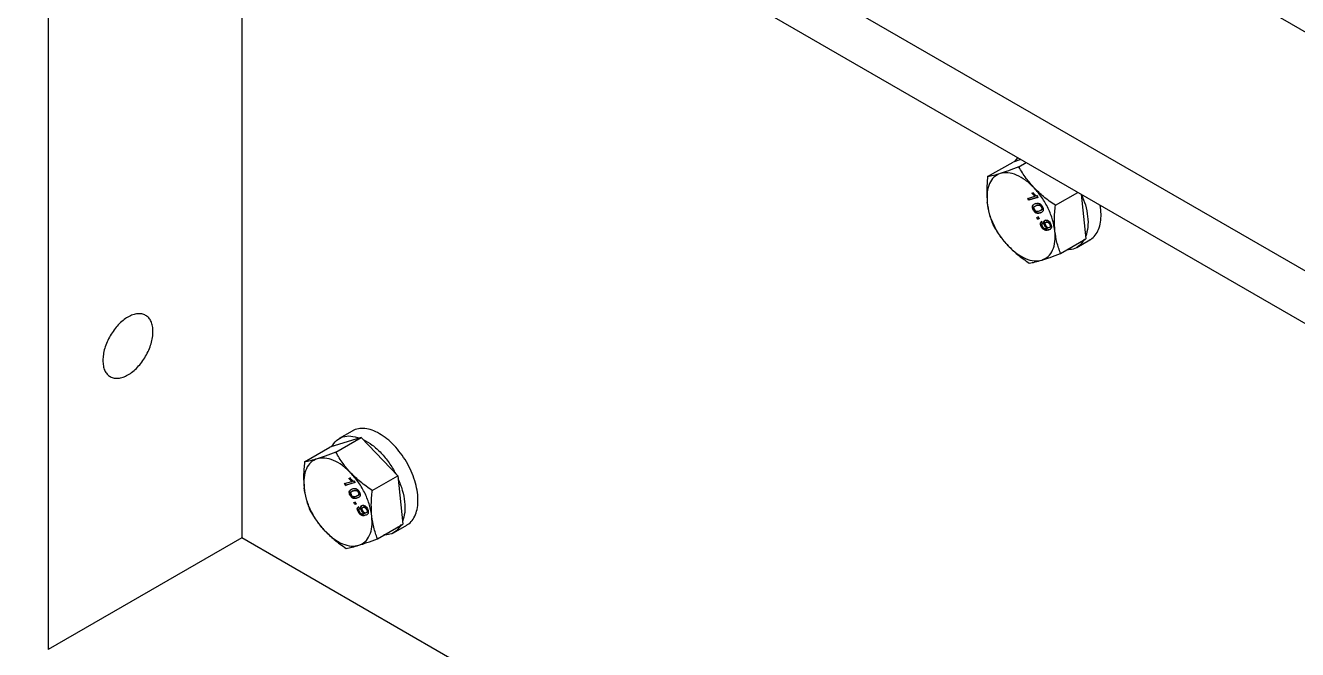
# Model space of a CAD drawing. Header units: millimetres. Extents: x 861 to 27901, y 673 to 17923.
# Drawn here: x 22755.6 to 23068.8, y 8095.4 to 8249.1 of the extents above; entities that cross this region are included whole.
import ezdxf

# ---------------------------------------------------------------- set-up
doc = ezdxf.new("R2010")
doc.units = ezdxf.units.MM
doc.header["$LTSCALE"] = 33.3

msp = doc.modelspace()

# ---------------------------------------------------------------- linework, layer by layer
at = {"color": 7, "linetype": 'Continuous', "lineweight": 25}
for p, q in [((22801.04, 8403.22), (23199.09, 8173.43)), ((23170.5, 8131.03), (22750.02, 8373.77)), ((23148.07, 8131.03), (22761.23, 8354.34)), ((22761.23, 8354.34), (22761.23, 8095.38)), ((22808.89, 8326.83), (22808.89, 8122.89)), ((23000.73, 8216.09), (22998.8, 8215.48)), ((22999.2, 8215.61), (22999.93, 8216.54)), ((22992.54, 8211.87), (22998.8, 8215.48)), ((23000.24, 8214.27), (23002.06, 8215.32)), ((23002.41, 8206.53), (23004.19, 8207.08)), ((23002.41, 8206.53), (23002.55, 8206.61)), ((23002.64, 8206.06), (23002.41, 8206.53)), ((23002.78, 8206.14), (23002.55, 8206.61)), ((23004.92, 8206.77), (23002.64, 8206.06)), ((23004.88, 8206.8), (23002.78, 8206.14)), ((23003.45, 8207.82), (23003.72, 8207.9)), ((23003.45, 8207.82), (23003.59, 8207.9)), ((23004.19, 8207.08), (23003.45, 8207.82)), ((23004.33, 8207.16), (23003.59, 8207.9)), ((23003.72, 8207.9), (23003.86, 8207.98)), ((23004.19, 8207.08), (23004.33, 8207.16)), ((23004.91, 8207.15), (23004.77, 8207.07)), ((23004.77, 8207.07), (23004.92, 8206.77)), ((23004.92, 8206.77), (23005.06, 8206.85)), ((23009.21, 8204.81), (23014.74, 8208)), ((23015.57, 8207.52), (23016.75, 8196.57)), ((23002.64, 8206.06), (23002.78, 8206.14)), ((23003.56, 8204.6), (23003.7, 8204.68)), ((23003.87, 8203.79), (23003.73, 8203.71)), ((23004.14, 8203.87), (23004, 8203.79)), ((23004.35, 8204.72), (23004.21, 8204.64)), ((23004.33, 8205.24), (23004.47, 8205.32)), ((23004.37, 8204.69), (23004.69, 8204.85)), ((23004.69, 8204.85), (23004.55, 8204.77)), ((23005.39, 8204.79), (23005.53, 8204.87)), ((23005.57, 8203.51), (23005.71, 8203.59)), ((23005.92, 8204.44), (23005.78, 8204.36)), ((23006.05, 8204.43), (23006.19, 8204.51)), ((23004.66, 8201.85), (23004.96, 8201.94)), ((23004.66, 8201.85), (23004.8, 8201.93)), ((23004.89, 8201.38), (23004.66, 8201.85)), ((23005.18, 8201.47), (23004.89, 8201.38)), ((23004.89, 8201.38), (23005.03, 8201.46)), ((23004.96, 8201.94), (23005.1, 8202.02)), ((23004.96, 8201.94), (23005.18, 8201.47)), ((23005.17, 8201.51), (23005.03, 8201.46)), ((23005.32, 8201.55), (23005.18, 8201.47)), ((23005.81, 8200.81), (23005.95, 8200.89)), ((23005.81, 8200.81), (23006.06, 8200.35)), ((23006.06, 8200.35), (23006.2, 8200.43)), ((23006.75, 8201.16), (23006.89, 8201.24)), ((23006.8, 8200.57), (23006.79, 8200.56)), ((23007.1, 8200.76), (23006.96, 8200.68)), ((23007.96, 8200.2), (23007.82, 8200.12)), ((23008.05, 8200.27), (23008.19, 8200.35)), ((23005.71, 8199.62), (23005.85, 8199.7)), ((23005.98, 8199.67), (23006.12, 8199.75)), ((23006.52, 8199.89), (23006.66, 8199.97)), ((23006.85, 8199.83), (23006.99, 8199.91)), ((23007.16, 8199.13), (23007.3, 8199.21)), ((23007.16, 8199.13), (23007.22, 8199.15)), ((23007.22, 8199.15), (23007.36, 8199.23)), ((23007.3, 8199.21), (23007.36, 8199.23)), ((23007.8, 8199.37), (23007.66, 8199.29)), ((23007.84, 8199.4), (23007.98, 8199.48)), ((23010.5, 8192.96), (23016.75, 8196.57)), ((23014.47, 8194.43), (23017.69, 8196.29)), ((22838.3, 8147.62), (22830.61, 8145.23)), ((22832.05, 8144.01), (22838.3, 8147.62)), ((22836.11, 8149.22), (22832.89, 8147.36)), ((22838.3, 8147.62), (22847.28, 8138.17)), ((22824.35, 8141.61), (22830.61, 8145.23)), ((22835.26, 8137.56), (22835.53, 8137.64)), ((22835.26, 8137.56), (22835.4, 8137.64)), ((22836, 8136.82), (22835.26, 8137.56)), ((22836.14, 8136.9), (22835.4, 8137.64)), ((22835.53, 8137.64), (22835.67, 8137.73)), ((22841.02, 8134.55), (22847.28, 8138.17)), ((22847.28, 8138.17), (22848.56, 8126.31)), ((22834.22, 8136.27), (22836, 8136.82)), ((22834.22, 8136.27), (22834.36, 8136.35)), ((22834.45, 8135.8), (22834.22, 8136.27)), ((22834.59, 8135.88), (22834.36, 8136.35)), ((22836.73, 8136.51), (22834.45, 8135.8)), ((22834.45, 8135.8), (22834.59, 8135.88)), ((22836.69, 8136.54), (22834.59, 8135.88)), ((22835.37, 8134.34), (22835.51, 8134.42)), ((22836, 8136.82), (22836.14, 8136.9)), ((22836.16, 8134.46), (22836.02, 8134.38)), ((22836.14, 8134.98), (22836.28, 8135.06)), ((22836.18, 8134.43), (22836.5, 8134.6)), ((22836.5, 8134.6), (22836.36, 8134.52)), ((22836.72, 8136.89), (22836.58, 8136.81)), ((22836.58, 8136.81), (22836.73, 8136.51)), ((22836.73, 8136.51), (22836.87, 8136.59)), ((22837.2, 8134.53), (22837.34, 8134.61)), ((22837.85, 8134.17), (22837.99, 8134.25)), ((22835.68, 8133.53), (22835.54, 8133.45)), ((22835.95, 8133.62), (22835.81, 8133.54)), ((22836.47, 8131.59), (22836.77, 8131.68)), ((22836.47, 8131.59), (22836.61, 8131.67)), ((22836.7, 8131.12), (22836.47, 8131.59)), ((22836.99, 8131.21), (22836.7, 8131.12)), ((22836.7, 8131.12), (22836.84, 8131.2)), ((22836.77, 8131.68), (22836.91, 8131.76)), ((22836.77, 8131.68), (22836.99, 8131.21)), ((22836.98, 8131.25), (22836.84, 8131.2)), ((22837.13, 8131.3), (22836.99, 8131.21)), ((22837.38, 8133.25), (22837.52, 8133.33)), ((22837.73, 8134.18), (22837.59, 8134.1)), ((22837.52, 8129.36), (22837.66, 8129.44)), ((22837.61, 8130.55), (22837.76, 8130.63)), ((22837.61, 8130.55), (22837.87, 8130.09)), ((22837.79, 8129.42), (22837.93, 8129.5)), ((22837.87, 8130.09), (22838.01, 8130.17)), ((22838.33, 8129.63), (22838.47, 8129.71)), ((22838.56, 8130.9), (22838.7, 8130.98)), ((22838.61, 8130.31), (22838.6, 8130.3)), ((22838.66, 8129.57), (22838.8, 8129.65)), ((22838.91, 8130.5), (22838.77, 8130.42)), ((22838.97, 8128.87), (22839.11, 8128.95)), ((22838.97, 8128.87), (22839.03, 8128.89)), ((22839.03, 8128.89), (22839.17, 8128.97)), ((22839.11, 8128.95), (22839.17, 8128.97)), ((22839.61, 8129.11), (22839.47, 8129.03)), ((22839.77, 8129.94), (22839.63, 8129.86)), ((22839.65, 8129.14), (22839.79, 8129.22)), ((22839.86, 8130.01), (22840, 8130.09)), ((22842.31, 8122.7), (22848.56, 8126.31)), ((22846.28, 8124.17), (22849.5, 8126.03)), ((22808.89, 8122.89), (22761.23, 8095.38)), ((23148.07, 7927.09), (22808.89, 8122.89))]:
    msp.add_line(p, q, dxfattribs=at)
for points in [[(22995.64, 8212.64), (22995.09, 8212.39), (22994, 8211.88), (22992.92, 8210.25), (22992.31, 8208.13), (22992.39, 8206.38), (22992.43, 8205.51)], [(23003.98, 8209.11), (23003.28, 8209.78), (23001.88, 8211.11), (22999.65, 8212.35), (22997.49, 8212.97), (22996.26, 8212.75), (22995.64, 8212.64)], [(23009.1, 8198.45), (23008.95, 8199.37), (23008.65, 8201.21), (23007.5, 8204.08), (23005.95, 8206.82), (23004.63, 8208.35), (23003.98, 8209.11)], [(22997.56, 8194.85), (22996.9, 8195.62), (22995.59, 8197.14), (22994.04, 8199.88), (22992.89, 8202.75), (22992.59, 8204.59), (22992.43, 8205.51)], [(23005.9, 8191.32), (23006.45, 8191.58), (23007.54, 8192.08), (23008.62, 8193.71), (23009.23, 8195.83), (23009.15, 8197.58), (23009.1, 8198.45)], [(22997.56, 8194.85), (22998.26, 8194.19), (22999.66, 8192.85), (23001.89, 8191.61), (23004.05, 8190.99), (23005.28, 8191.21), (23005.9, 8191.32)], [(22774.69, 8166.6), (22774.71, 8167.08), (22774.76, 8168.03), (22775.12, 8169.59), (22775.69, 8171.16), (22776.47, 8172.69), (22777.41, 8174.13), (22778.48, 8175.41), (22779.64, 8176.49), (22780.85, 8177.32), (22782.07, 8177.89), (22783.23, 8178.15), (22784.3, 8178.11), (22785.24, 8177.76), (22786.02, 8177.12), (22786.59, 8176.21), (22786.94, 8175.07), (22787.06, 8173.74), (22786.94, 8172.27), (22786.59, 8170.72), (22786.02, 8169.15), (22785.24, 8167.62), (22784.3, 8166.19), (22783.23, 8164.91), (22782.07, 8163.83), (22780.85, 8162.99), (22779.64, 8162.43), (22778.48, 8162.16), (22777.41, 8162.21), (22776.47, 8162.56), (22775.69, 8163.2), (22775.12, 8164.11), (22774.76, 8165.24), (22774.71, 8166.14), (22774.69, 8166.6)], [(22831.01, 8145.35), (22831.38, 8145.9), (22832.11, 8147), (22833.76, 8147.86), (22835.71, 8148.12), (22837.17, 8147.71), (22837.9, 8147.5)], [(22838.77, 8147.13), (22839.53, 8146.71), (22841.04, 8145.87), (22843.23, 8143.86), (22845.23, 8141.45), (22846.28, 8139.59), (22846.81, 8138.66)], [(22827.45, 8142.38), (22826.9, 8142.13), (22825.8, 8141.62), (22824.73, 8140), (22824.12, 8137.87), (22824.2, 8136.13), (22824.24, 8135.25)], [(22835.78, 8138.85), (22835.08, 8139.52), (22833.68, 8140.85), (22831.46, 8142.09), (22829.3, 8142.71), (22828.06, 8142.49), (22827.45, 8142.38)], [(22840.91, 8128.19), (22840.76, 8129.11), (22840.46, 8130.95), (22839.31, 8133.82), (22837.76, 8136.56), (22836.44, 8138.09), (22835.78, 8138.85)], [(22847.35, 8137.54), (22847.74, 8136.57), (22848.51, 8134.63), (22849.05, 8131.76), (22849.11, 8129.09), (22848.7, 8127.65), (22848.5, 8126.93)], [(22829.37, 8124.6), (22828.71, 8125.36), (22827.4, 8126.88), (22825.85, 8129.62), (22824.7, 8132.49), (22824.39, 8134.33), (22824.24, 8135.25)], [(22837.71, 8121.07), (22838.26, 8121.32), (22839.35, 8121.82), (22840.43, 8123.45), (22841.04, 8125.57), (22840.96, 8127.32), (22840.91, 8128.19)], [(22829.37, 8124.6), (22830.07, 8123.93), (22831.47, 8122.59), (22833.7, 8121.35), (22835.86, 8120.73), (22837.09, 8120.95), (22837.71, 8121.07)]]:
    msp.add_open_spline(points, degree=3, dxfattribs=at)
for points, knots in [([(22995.64, 8212.64), (22995.06, 8212.47), (22993.83, 8212.1), (22992.99, 8211.95), (22992.54, 8211.87)], [0, 0, 0, 0, 0.4672291, 1, 1, 1, 1]), ([(23000.24, 8214.27), (22999.34, 8213.93), (22997.66, 8213.29), (22996.28, 8212.85), (22995.64, 8212.64)], [0, 0, 0, 0, 0.5327709, 1, 1, 1, 1]), ([(23003.98, 8209.11), (23003.3, 8209.88), (23001.85, 8211.52), (23000.8, 8213.31), (23000.24, 8214.27)], [0, 0, 0, 0, 0.467229, 1, 1, 1, 1]), ([(22992.54, 8211.87), (22992.43, 8210.71), (22992.22, 8208.52), (22992.37, 8206.47), (22992.43, 8205.51)], [0, 0, 0, 0, 0.532771, 1, 1, 1, 1]), ([(23003.72, 8207.9), (23003.89, 8207.72), (23004.22, 8207.36), (23004.59, 8207.17), (23004.77, 8207.07)], [0, 0, 0, 0, 0.500866, 1, 1, 1, 1]), ([(23009.21, 8204.81), (23008.21, 8205.51), (23006.31, 8206.82), (23004.72, 8208.38), (23003.98, 8209.11)], [0, 0, 0, 0, 0.532771, 1, 1, 1, 1]), ([(23015.66, 8207.46), (23016, 8206.61), (23016.73, 8204.78), (23017.24, 8202.02), (23017.3, 8199.35), (23016.89, 8197.91), (23016.69, 8197.19)], [0, 0, 0, 0, 0.227527, 0.485018, 0.742509, 1, 1, 1, 1]), ([(22992.43, 8205.51), (22992.57, 8204.59), (22992.86, 8202.63), (22993.49, 8200.92), (22993.83, 8200.02)], [0, 0, 0, 0, 0.467229, 1, 1, 1, 1]), ([(23003.73, 8203.71), (23003.67, 8203.87), (23003.57, 8204.1), (23003.54, 8204.36), (23003.54, 8204.5), (23003.56, 8204.56), (23003.56, 8204.6)], [0, 0, 0, 0, 0.498795, 0.749148, 0.874576, 1, 1, 1, 1]), ([(23003.56, 8204.6), (23003.6, 8204.68), (23003.67, 8204.86), (23003.93, 8205.09), (23004.17, 8205.18), (23004.33, 8205.24)], [0, 0, 0, 0, 0.249754, 0.499871, 1, 1, 1, 1]), ([(23003.87, 8203.79), (23003.81, 8203.95), (23003.71, 8204.18), (23003.68, 8204.48), (23003.69, 8204.61), (23003.7, 8204.68)], [0, 0, 0, 0, 0.499036, 0.74951, 1, 1, 1, 1]), ([(23003.7, 8204.68), (23003.74, 8204.77), (23003.81, 8204.95), (23003.95, 8205.05), (23004.01, 8205.11)], [0, 0, 0, 0, 0.499636, 1, 1, 1, 1]), ([(23005.45, 8202.9), (23005.32, 8202.87), (23005.06, 8202.8), (23004.68, 8202.82), (23004.36, 8202.95), (23004.11, 8203.14), (23003.89, 8203.41), (23003.79, 8203.61), (23003.73, 8203.71)], [0, 0, 0, 0, 0.250476, 0.500347, 0.625768, 0.750176, 0.87497, 1, 1, 1, 1]), ([(23005.59, 8202.98), (23005.46, 8202.95), (23005.2, 8202.88), (23004.82, 8202.9), (23004.5, 8203.03), (23004.25, 8203.22), (23004.03, 8203.49), (23003.93, 8203.69), (23003.87, 8203.79)], [0, 0, 0, 0, 0.250472, 0.500339, 0.626188, 0.75018, 0.874972, 1, 1, 1, 1]), ([(23004, 8203.79), (23003.97, 8203.87), (23003.9, 8204.02), (23003.9, 8204.23), (23003.94, 8204.41), (23004.14, 8204.63), (23004.37, 8204.71), (23004.55, 8204.77)], [0, 0, 0, 0, 0.124696, 0.249462, 0.374432, 0.499637, 1, 1, 1, 1]), ([(23005.23, 8203.37), (23005.04, 8203.32), (23004.8, 8203.25), (23004.47, 8203.31), (23004.29, 8203.41), (23004.12, 8203.58), (23004.04, 8203.72), (23004, 8203.79)], [0, 0, 0, 0, 0.50041, 0.625613, 0.75058, 0.875344, 1, 1, 1, 1]), ([(23004.33, 8205.24), (23004.46, 8205.28), (23004.72, 8205.35), (23005.1, 8205.33), (23005.43, 8205.19), (23005.67, 8205), (23005.88, 8204.74), (23005.99, 8204.53), (23006.05, 8204.43)], [0, 0, 0, 0, 0.2504817, 0.5003456, 0.6317049, 0.7502211, 0.8749867, 1, 1, 1, 1]), ([(23004.55, 8204.77), (23004.68, 8204.81), (23004.87, 8204.86), (23005.16, 8204.87), (23005.31, 8204.82), (23005.39, 8204.79)], [0, 0, 0, 0, 0.500372, 0.750515, 1, 1, 1, 1]), ([(23004.69, 8204.85), (23004.82, 8204.89), (23005.01, 8204.94), (23005.3, 8204.95), (23005.45, 8204.9), (23005.53, 8204.87)], [0, 0, 0, 0, 0.500372, 0.750515, 1, 1, 1, 1]), ([(23005.78, 8204.36), (23005.81, 8204.28), (23005.87, 8204.13), (23005.88, 8203.91), (23005.84, 8203.74), (23005.64, 8203.51), (23005.41, 8203.43), (23005.23, 8203.37)], [0, 0, 0, 0, 0.124745, 0.249484, 0.374471, 0.499648, 1, 1, 1, 1]), ([(23005.39, 8204.79), (23005.43, 8204.77), (23005.5, 8204.72), (23005.61, 8204.62), (23005.71, 8204.5), (23005.75, 8204.4), (23005.78, 8204.36)], [0, 0, 0, 0, 0.250158, 0.500156, 0.750032, 1, 1, 1, 1]), ([(23006.05, 8204.43), (23006.09, 8204.33), (23006.18, 8204.12), (23006.24, 8203.8), (23006.22, 8203.53), (23006.02, 8203.13), (23005.7, 8203), (23005.45, 8202.9)], [0, 0, 0, 0, 0.125373, 0.250644, 0.375698, 0.501113, 1, 1, 1, 1]), ([(23005.53, 8204.87), (23005.57, 8204.85), (23005.64, 8204.8), (23005.75, 8204.7), (23005.83, 8204.6), (23005.88, 8204.51), (23005.91, 8204.46), (23005.92, 8204.44)], [0, 0, 0, 0, 0.2500549, 0.4999486, 0.7497221, 0.8748571, 1, 1, 1, 1]), ([(23005.92, 8204.44), (23005.95, 8204.36), (23006.01, 8204.21), (23006.02, 8203.99), (23005.98, 8203.82), (23005.87, 8203.68), (23005.76, 8203.64), (23005.69, 8203.62)], [0, 0, 0, 0, 0.183123, 0.366237, 0.549716, 0.733474, 1, 1, 1, 1]), ([(23009.1, 8198.45), (23009.04, 8199.41), (23008.89, 8201.46), (23009.1, 8203.65), (23009.21, 8204.81)], [0, 0, 0, 0, 0.467229, 1, 1, 1, 1]), ([(23017.67, 8196.32), (23017.75, 8196.35), (23018.29, 8196.58), (23019.06, 8197.42), (23019.9, 8198.82), (23020.38, 8200.6), (23020.53, 8202.61), (23020.34, 8204.09), (23020.25, 8204.82)], [0, 0, 0, 0, 0.033492, 0.228129, 0.422765, 0.617402, 0.812038, 1, 1, 1, 1]), ([(22993.83, 8200.02), (22994.39, 8199.06), (22995.44, 8197.27), (22996.89, 8195.62), (22997.56, 8194.85)], [0, 0, 0, 0, 0.532771, 1, 1, 1, 1]), ([(23005.71, 8199.62), (23005.65, 8199.75), (23005.57, 8199.94), (23005.52, 8200.19), (23005.52, 8200.43), (23005.6, 8200.66), (23005.74, 8200.76), (23005.81, 8200.81)], [0, 0, 0, 0, 0.249859, 0.375718, 0.500481, 0.749846, 1, 1, 1, 1]), ([(23005.85, 8199.7), (23005.79, 8199.83), (23005.71, 8200.02), (23005.66, 8200.27), (23005.66, 8200.51), (23005.74, 8200.74), (23005.88, 8200.84), (23005.95, 8200.89)], [0, 0, 0, 0, 0.249859, 0.375956, 0.500482, 0.749847, 1, 1, 1, 1]), ([(23006.06, 8200.35), (23006.02, 8200.31), (23005.94, 8200.26), (23005.89, 8200.13), (23005.88, 8200.01), (23005.9, 8199.9), (23005.93, 8199.79), (23005.96, 8199.71), (23005.98, 8199.67)], [0, 0, 0, 0, 0.276477, 0.499318, 0.623718, 0.749496, 0.874756, 1, 1, 1, 1]), ([(23006.52, 8199.89), (23006.48, 8199.96), (23006.42, 8200.11), (23006.36, 8200.33), (23006.34, 8200.54), (23006.37, 8200.73), (23006.42, 8200.89), (23006.53, 8201.06), (23006.66, 8201.12), (23006.75, 8201.16)], [0, 0, 0, 0, 0.125074, 0.250064, 0.373261, 0.500199, 0.624296, 0.750369, 1, 1, 1, 1]), ([(23006.66, 8199.97), (23006.64, 8200.01), (23006.6, 8200.08), (23006.55, 8200.23), (23006.5, 8200.42), (23006.49, 8200.63), (23006.5, 8200.81), (23006.56, 8200.97), (23006.63, 8201.09), (23006.7, 8201.12), (23006.73, 8201.14)], [0, 0, 0, 0, 0.07547, 0.150945, 0.301578, 0.450313, 0.603034, 0.752855, 0.90453, 1, 1, 1, 1]), ([(23006.85, 8199.83), (23006.81, 8199.93), (23006.74, 8200.07), (23006.72, 8200.26), (23006.72, 8200.39), (23006.75, 8200.5), (23006.82, 8200.62), (23006.9, 8200.66), (23006.96, 8200.68)], [0, 0, 0, 0, 0.249521, 0.373851, 0.499889, 0.624096, 0.750315, 1, 1, 1, 1]), ([(23006.75, 8201.16), (23006.85, 8201.17), (23007.01, 8201.2), (23007.25, 8201.13), (23007.43, 8201.03), (23007.61, 8200.89), (23007.84, 8200.65), (23007.96, 8200.42), (23008.05, 8200.27)], [0, 0, 0, 0, 0.2498689, 0.3764535, 0.5003477, 0.6272386, 0.7508241, 1, 1, 1, 1]), ([(23006.96, 8200.68), (23007.03, 8200.7), (23007.16, 8200.72), (23007.37, 8200.64), (23007.53, 8200.52), (23007.68, 8200.37), (23007.76, 8200.22), (23007.82, 8200.12)], [0, 0, 0, 0, 0.2502504, 0.4998418, 0.6295763, 0.7506654, 1, 1, 1, 1]), ([(23007.1, 8200.76), (23007.17, 8200.78), (23007.3, 8200.8), (23007.51, 8200.72), (23007.67, 8200.6), (23007.82, 8200.45), (23007.9, 8200.3), (23007.96, 8200.2)], [0, 0, 0, 0, 0.25025, 0.499841, 0.629288, 0.750666, 1, 1, 1, 1]), ([(23008.05, 8200.27), (23008.09, 8200.17), (23008.18, 8199.97), (23008.24, 8199.66), (23008.24, 8199.38), (23008.15, 8199.08), (23007.91, 8198.84), (23007.66, 8198.75), (23007.54, 8198.71)], [0, 0, 0, 0, 0.125064, 0.25009, 0.37511, 0.500169, 0.749441, 1, 1, 1, 1]), ([(23007.82, 8200.12), (23007.86, 8200.02), (23007.92, 8199.87), (23007.94, 8199.68), (23007.92, 8199.56), (23007.88, 8199.45), (23007.81, 8199.35), (23007.72, 8199.31), (23007.66, 8199.29)], [0, 0, 0, 0, 0.2490169, 0.3721384, 0.4993655, 0.6235619, 0.7498927, 1, 1, 1, 1]), ([(23007.96, 8200.2), (23008, 8200.1), (23008.06, 8199.95), (23008.08, 8199.76), (23008.06, 8199.64), (23008.02, 8199.54), (23007.95, 8199.43), (23007.86, 8199.39), (23007.8, 8199.37)], [0, 0, 0, 0, 0.249017, 0.371845, 0.499365, 0.623226, 0.749892, 1, 1, 1, 1]), ([(23007.54, 8198.71), (23007.4, 8198.67), (23007.12, 8198.6), (23006.71, 8198.63), (23006.37, 8198.8), (23006.11, 8199.01), (23005.88, 8199.29), (23005.76, 8199.51), (23005.71, 8199.62)], [0, 0, 0, 0, 0.250485, 0.500119, 0.627899, 0.750092, 0.874994, 1, 1, 1, 1]), ([(23007.68, 8198.79), (23007.54, 8198.75), (23007.26, 8198.68), (23006.85, 8198.71), (23006.51, 8198.88), (23006.25, 8199.09), (23006.02, 8199.37), (23005.9, 8199.59), (23005.85, 8199.7)], [0, 0, 0, 0, 0.250485, 0.500118, 0.62804, 0.750092, 0.874994, 1, 1, 1, 1]), ([(23005.98, 8199.67), (23006.02, 8199.6), (23006.09, 8199.47), (23006.24, 8199.29), (23006.41, 8199.17), (23006.74, 8199.06), (23006.97, 8199.1), (23007.16, 8199.13)], [0, 0, 0, 0, 0.125207, 0.25031, 0.375339, 0.50062, 1, 1, 1, 1]), ([(23007.22, 8199.15), (23007.15, 8199.18), (23007.02, 8199.25), (23006.83, 8199.43), (23006.65, 8199.64), (23006.56, 8199.81), (23006.52, 8199.89)], [0, 0, 0, 0, 0.248943, 0.49945, 0.750285, 1, 1, 1, 1]), ([(23007.36, 8199.23), (23007.29, 8199.26), (23007.16, 8199.33), (23006.96, 8199.51), (23006.79, 8199.72), (23006.7, 8199.89), (23006.66, 8199.97)], [0, 0, 0, 0, 0.24954, 0.50198, 0.751372, 1, 1, 1, 1]), ([(23007.66, 8199.29), (23007.59, 8199.27), (23007.5, 8199.25), (23007.35, 8199.29), (23007.23, 8199.35), (23007.12, 8199.44), (23006.98, 8199.59), (23006.9, 8199.73), (23006.85, 8199.83)], [0, 0, 0, 0, 0.249976, 0.378222, 0.500342, 0.627452, 0.750811, 1, 1, 1, 1]), ([(23010.5, 8192.96), (23010.16, 8193.86), (23009.53, 8195.57), (23009.24, 8197.53), (23009.1, 8198.45)], [0, 0, 0, 0, 0.532771, 1, 1, 1, 1]), ([(22997.56, 8194.85), (22998.31, 8194.13), (22999.9, 8192.56), (23001.79, 8191.26), (23002.8, 8190.56)], [0, 0, 0, 0, 0.467229, 1, 1, 1, 1]), ([(23016.35, 8196.44), (23015.98, 8195.9), (23015.25, 8194.81), (23013.75, 8193.95), (23012.58, 8193.89), (23012.08, 8193.87)], [0, 0, 0, 0, 0.362113, 0.724226, 1, 1, 1, 1]), ([(23002.8, 8190.56), (23003.25, 8190.64), (23004.09, 8190.79), (23005.32, 8191.15), (23005.9, 8191.32)], [0, 0, 0, 0, 0.532771, 1, 1, 1, 1]), ([(23005.9, 8191.32), (23006.54, 8191.53), (23007.92, 8191.98), (23009.6, 8192.62), (23010.5, 8192.96)], [0, 0, 0, 0, 0.467229, 1, 1, 1, 1]), ([(22849.48, 8126.06), (22849.56, 8126.1), (22850.1, 8126.32), (22850.87, 8127.16), (22851.71, 8128.56), (22852.19, 8130.34), (22852.33, 8132.38), (22852.11, 8134.62), (22851.54, 8136.97), (22850.65, 8139.34), (22849.46, 8141.66), (22848.02, 8143.82), (22846.39, 8145.75), (22844.62, 8147.37), (22842.79, 8148.63), (22840.96, 8149.48), (22839.19, 8149.9), (22837.58, 8149.81), (22836.54, 8149.56), (22836.14, 8149.23), (22836.12, 8149.21)], [0, 0, 0, 0, 0.010609, 0.072265, 0.133921, 0.195577, 0.257233, 0.318889, 0.380545, 0.442201, 0.503857, 0.565513, 0.627169, 0.688825, 0.750481, 0.812137, 0.873793, 0.935449, 0.997105, 1, 1, 1, 1]), ([(22832.05, 8144.01), (22831.15, 8143.67), (22829.47, 8143.04), (22828.09, 8142.59), (22827.45, 8142.38)], [0, 0, 0, 0, 0.532771, 1, 1, 1, 1]), ([(22835.78, 8138.85), (22835.11, 8139.62), (22833.66, 8141.26), (22832.61, 8143.06), (22832.05, 8144.01)], [0, 0, 0, 0, 0.467229, 1, 1, 1, 1]), ([(22824.35, 8141.61), (22824.24, 8140.45), (22824.03, 8138.26), (22824.18, 8136.21), (22824.24, 8135.25)], [0, 0, 0, 0, 0.532771, 1, 1, 1, 1]), ([(22827.45, 8142.38), (22826.87, 8142.21), (22825.64, 8141.84), (22824.8, 8141.69), (22824.35, 8141.61)], [0, 0, 0, 0, 0.467229, 1, 1, 1, 1]), ([(22835.53, 8137.64), (22835.7, 8137.46), (22836.03, 8137.1), (22836.4, 8136.91), (22836.58, 8136.81)], [0, 0, 0, 0, 0.500866, 1, 1, 1, 1]), ([(22841.02, 8134.55), (22840.02, 8135.25), (22838.12, 8136.56), (22836.53, 8138.12), (22835.78, 8138.85)], [0, 0, 0, 0, 0.532771, 1, 1, 1, 1]), ([(22824.24, 8135.25), (22824.38, 8134.33), (22824.67, 8132.37), (22825.3, 8130.66), (22825.63, 8129.76)], [0, 0, 0, 0, 0.467229, 1, 1, 1, 1]), ([(22835.54, 8133.45), (22835.48, 8133.61), (22835.38, 8133.85), (22835.35, 8134.11), (22835.35, 8134.24), (22835.37, 8134.31), (22835.37, 8134.34)], [0, 0, 0, 0, 0.498795, 0.749148, 0.874576, 1, 1, 1, 1]), ([(22835.37, 8134.34), (22835.41, 8134.43), (22835.48, 8134.6), (22835.74, 8134.83), (22835.98, 8134.92), (22836.14, 8134.98)], [0, 0, 0, 0, 0.249754, 0.499871, 1, 1, 1, 1]), ([(22835.68, 8133.53), (22835.62, 8133.69), (22835.52, 8133.93), (22835.48, 8134.23), (22835.5, 8134.35), (22835.51, 8134.42)], [0, 0, 0, 0, 0.499036, 0.74951, 1, 1, 1, 1]), ([(22835.51, 8134.42), (22835.55, 8134.51), (22835.62, 8134.69), (22835.75, 8134.79), (22835.82, 8134.85)], [0, 0, 0, 0, 0.499636, 1, 1, 1, 1]), ([(22835.81, 8133.54), (22835.78, 8133.61), (22835.71, 8133.76), (22835.71, 8133.98), (22835.75, 8134.15), (22835.95, 8134.38), (22836.18, 8134.45), (22836.36, 8134.52)], [0, 0, 0, 0, 0.124696, 0.249462, 0.374432, 0.499637, 1, 1, 1, 1]), ([(22836.14, 8134.98), (22836.27, 8135.02), (22836.53, 8135.09), (22836.91, 8135.07), (22837.24, 8134.93), (22837.48, 8134.74), (22837.69, 8134.48), (22837.8, 8134.28), (22837.85, 8134.17)], [0, 0, 0, 0, 0.250482, 0.500346, 0.631705, 0.750221, 0.874987, 1, 1, 1, 1]), ([(22836.36, 8134.52), (22836.49, 8134.55), (22836.68, 8134.6), (22836.96, 8134.61), (22837.12, 8134.56), (22837.2, 8134.53)], [0, 0, 0, 0, 0.500372, 0.750515, 1, 1, 1, 1]), ([(22836.5, 8134.6), (22836.63, 8134.63), (22836.82, 8134.68), (22837.1, 8134.69), (22837.26, 8134.64), (22837.34, 8134.61)], [0, 0, 0, 0, 0.500372, 0.750515, 1, 1, 1, 1]), ([(22837.2, 8134.53), (22837.24, 8134.51), (22837.31, 8134.46), (22837.42, 8134.36), (22837.52, 8134.24), (22837.56, 8134.14), (22837.59, 8134.1)], [0, 0, 0, 0, 0.250158, 0.500156, 0.750032, 1, 1, 1, 1]), ([(22837.34, 8134.61), (22837.38, 8134.59), (22837.45, 8134.54), (22837.56, 8134.44), (22837.64, 8134.34), (22837.69, 8134.25), (22837.72, 8134.2), (22837.73, 8134.18)], [0, 0, 0, 0, 0.250055, 0.499949, 0.749722, 0.874857, 1, 1, 1, 1]), ([(22840.91, 8128.19), (22840.85, 8129.15), (22840.7, 8131.2), (22840.91, 8133.39), (22841.02, 8134.55)], [0, 0, 0, 0, 0.467229, 1, 1, 1, 1]), ([(22837.26, 8132.64), (22837.13, 8132.61), (22836.87, 8132.54), (22836.49, 8132.56), (22836.17, 8132.69), (22835.92, 8132.88), (22835.7, 8133.15), (22835.6, 8133.35), (22835.54, 8133.45)], [0, 0, 0, 0, 0.250476, 0.500347, 0.625768, 0.750176, 0.87497, 1, 1, 1, 1]), ([(22837.4, 8132.72), (22837.27, 8132.69), (22837.01, 8132.62), (22836.63, 8132.64), (22836.31, 8132.78), (22836.06, 8132.96), (22835.84, 8133.23), (22835.74, 8133.43), (22835.68, 8133.53)], [0, 0, 0, 0, 0.250472, 0.500339, 0.626188, 0.75018, 0.874972, 1, 1, 1, 1]), ([(22837.04, 8133.11), (22836.85, 8133.06), (22836.61, 8132.99), (22836.28, 8133.05), (22836.1, 8133.16), (22835.93, 8133.32), (22835.85, 8133.46), (22835.81, 8133.54)], [0, 0, 0, 0, 0.50041, 0.625613, 0.75058, 0.875344, 1, 1, 1, 1]), ([(22837.59, 8134.1), (22837.62, 8134.02), (22837.68, 8133.87), (22837.69, 8133.65), (22837.65, 8133.48), (22837.45, 8133.25), (22837.22, 8133.17), (22837.04, 8133.11)], [0, 0, 0, 0, 0.124745, 0.249484, 0.374471, 0.499648, 1, 1, 1, 1]), ([(22837.85, 8134.17), (22837.9, 8134.07), (22837.99, 8133.86), (22838.05, 8133.55), (22838.03, 8133.27), (22837.83, 8132.87), (22837.51, 8132.75), (22837.26, 8132.64)], [0, 0, 0, 0, 0.125373, 0.250644, 0.375698, 0.501113, 1, 1, 1, 1]), ([(22837.73, 8134.18), (22837.76, 8134.1), (22837.82, 8133.95), (22837.83, 8133.73), (22837.79, 8133.56), (22837.68, 8133.42), (22837.57, 8133.38), (22837.5, 8133.36)], [0, 0, 0, 0, 0.183123, 0.366237, 0.549716, 0.733474, 1, 1, 1, 1]), ([(22825.63, 8129.76), (22826.2, 8128.8), (22827.25, 8127.01), (22828.7, 8125.36), (22829.37, 8124.6)], [0, 0, 0, 0, 0.532771, 1, 1, 1, 1]), ([(22837.52, 8129.36), (22837.46, 8129.49), (22837.38, 8129.68), (22837.33, 8129.93), (22837.33, 8130.17), (22837.41, 8130.4), (22837.55, 8130.5), (22837.61, 8130.55)], [0, 0, 0, 0, 0.249859, 0.375718, 0.500481, 0.749846, 1, 1, 1, 1]), ([(22837.66, 8129.44), (22837.6, 8129.57), (22837.52, 8129.76), (22837.47, 8130.02), (22837.47, 8130.25), (22837.55, 8130.49), (22837.69, 8130.58), (22837.76, 8130.63)], [0, 0, 0, 0, 0.249859, 0.375956, 0.500482, 0.749847, 1, 1, 1, 1]), ([(22839.35, 8128.45), (22839.21, 8128.41), (22838.93, 8128.34), (22838.52, 8128.37), (22838.18, 8128.54), (22837.92, 8128.75), (22837.69, 8129.03), (22837.57, 8129.25), (22837.52, 8129.36)], [0, 0, 0, 0, 0.250485, 0.500119, 0.627899, 0.750092, 0.874994, 1, 1, 1, 1]), ([(22839.49, 8128.53), (22839.35, 8128.5), (22839.07, 8128.42), (22838.66, 8128.46), (22838.32, 8128.62), (22838.06, 8128.84), (22837.83, 8129.11), (22837.71, 8129.33), (22837.66, 8129.44)], [0, 0, 0, 0, 0.250485, 0.500118, 0.62804, 0.750092, 0.874994, 1, 1, 1, 1]), ([(22837.87, 8130.09), (22837.83, 8130.06), (22837.75, 8130), (22837.7, 8129.87), (22837.69, 8129.75), (22837.71, 8129.64), (22837.74, 8129.53), (22837.77, 8129.45), (22837.79, 8129.42)], [0, 0, 0, 0, 0.276477, 0.499318, 0.623718, 0.749496, 0.874756, 1, 1, 1, 1]), ([(22837.79, 8129.42), (22837.83, 8129.35), (22837.9, 8129.21), (22838.05, 8129.03), (22838.22, 8128.91), (22838.55, 8128.8), (22838.78, 8128.84), (22838.97, 8128.87)], [0, 0, 0, 0, 0.125207, 0.25031, 0.375339, 0.50062, 1, 1, 1, 1]), ([(22838.33, 8129.63), (22838.29, 8129.71), (22838.23, 8129.85), (22838.17, 8130.08), (22838.15, 8130.29), (22838.17, 8130.47), (22838.23, 8130.63), (22838.34, 8130.8), (22838.47, 8130.86), (22838.56, 8130.9)], [0, 0, 0, 0, 0.125074, 0.250064, 0.373261, 0.500199, 0.624296, 0.750369, 1, 1, 1, 1]), ([(22838.47, 8129.71), (22838.45, 8129.75), (22838.41, 8129.82), (22838.36, 8129.97), (22838.31, 8130.16), (22838.29, 8130.37), (22838.31, 8130.55), (22838.37, 8130.71), (22838.44, 8130.83), (22838.51, 8130.87), (22838.54, 8130.88)], [0, 0, 0, 0, 0.07547, 0.150945, 0.301578, 0.450313, 0.603034, 0.752855, 0.90453, 1, 1, 1, 1]), ([(22839.03, 8128.89), (22838.96, 8128.92), (22838.83, 8128.99), (22838.63, 8129.17), (22838.46, 8129.38), (22838.37, 8129.55), (22838.33, 8129.63)], [0, 0, 0, 0, 0.248943, 0.49945, 0.750285, 1, 1, 1, 1]), ([(22839.17, 8128.97), (22839.1, 8129.01), (22838.97, 8129.08), (22838.77, 8129.25), (22838.6, 8129.47), (22838.51, 8129.63), (22838.47, 8129.71)], [0, 0, 0, 0, 0.24954, 0.50198, 0.751372, 1, 1, 1, 1]), ([(22838.66, 8129.57), (22838.62, 8129.67), (22838.55, 8129.81), (22838.53, 8130), (22838.53, 8130.13), (22838.56, 8130.24), (22838.63, 8130.36), (22838.71, 8130.4), (22838.77, 8130.42)], [0, 0, 0, 0, 0.249521, 0.373851, 0.499889, 0.624096, 0.750315, 1, 1, 1, 1]), ([(22838.56, 8130.9), (22838.66, 8130.92), (22838.82, 8130.95), (22839.06, 8130.87), (22839.24, 8130.77), (22839.42, 8130.63), (22839.65, 8130.39), (22839.77, 8130.17), (22839.86, 8130.01)], [0, 0, 0, 0, 0.249869, 0.376454, 0.500348, 0.627239, 0.750824, 1, 1, 1, 1]), ([(22839.47, 8129.03), (22839.4, 8129.01), (22839.31, 8128.99), (22839.16, 8129.03), (22839.04, 8129.09), (22838.93, 8129.18), (22838.79, 8129.33), (22838.71, 8129.48), (22838.66, 8129.57)], [0, 0, 0, 0, 0.249976, 0.378222, 0.500342, 0.627452, 0.750811, 1, 1, 1, 1]), ([(22838.77, 8130.42), (22838.84, 8130.44), (22838.97, 8130.46), (22839.18, 8130.38), (22839.34, 8130.26), (22839.49, 8130.11), (22839.57, 8129.96), (22839.63, 8129.86)], [0, 0, 0, 0, 0.25025, 0.499842, 0.629576, 0.750665, 1, 1, 1, 1]), ([(22838.91, 8130.5), (22838.98, 8130.52), (22839.11, 8130.54), (22839.32, 8130.46), (22839.48, 8130.34), (22839.63, 8130.19), (22839.71, 8130.04), (22839.77, 8129.94)], [0, 0, 0, 0, 0.25025, 0.499841, 0.629288, 0.750666, 1, 1, 1, 1]), ([(22839.86, 8130.01), (22839.9, 8129.91), (22839.99, 8129.71), (22840.05, 8129.4), (22840.05, 8129.13), (22839.96, 8128.82), (22839.72, 8128.58), (22839.47, 8128.5), (22839.35, 8128.45)], [0, 0, 0, 0, 0.1250636, 0.2500896, 0.37511, 0.5001694, 0.749441, 1, 1, 1, 1]), ([(22839.63, 8129.86), (22839.67, 8129.76), (22839.73, 8129.61), (22839.75, 8129.42), (22839.73, 8129.3), (22839.69, 8129.2), (22839.61, 8129.09), (22839.53, 8129.05), (22839.47, 8129.03)], [0, 0, 0, 0, 0.2490169, 0.3721384, 0.4993655, 0.6235619, 0.7498927, 1, 1, 1, 1]), ([(22839.77, 8129.94), (22839.81, 8129.84), (22839.87, 8129.69), (22839.89, 8129.5), (22839.87, 8129.38), (22839.83, 8129.28), (22839.75, 8129.17), (22839.67, 8129.13), (22839.61, 8129.11)], [0, 0, 0, 0, 0.249017, 0.371845, 0.499365, 0.623226, 0.749892, 1, 1, 1, 1]), ([(22842.31, 8122.7), (22841.97, 8123.61), (22841.34, 8125.31), (22841.05, 8127.27), (22840.91, 8128.19)], [0, 0, 0, 0, 0.532771, 1, 1, 1, 1]), ([(22848.16, 8126.18), (22847.79, 8125.64), (22847.06, 8124.55), (22845.56, 8123.69), (22844.39, 8123.63), (22843.89, 8123.61)], [0, 0, 0, 0, 0.362113, 0.724226, 1, 1, 1, 1]), ([(22829.37, 8124.6), (22830.12, 8123.87), (22831.71, 8122.31), (22833.6, 8121), (22834.61, 8120.3)], [0, 0, 0, 0, 0.4672291, 1, 1, 1, 1]), ([(22837.71, 8121.07), (22838.35, 8121.28), (22839.73, 8121.72), (22841.41, 8122.36), (22842.31, 8122.7)], [0, 0, 0, 0, 0.467229, 1, 1, 1, 1]), ([(22834.61, 8120.3), (22835.06, 8120.38), (22835.9, 8120.53), (22837.13, 8120.9), (22837.71, 8121.07)], [0, 0, 0, 0, 0.532771, 1, 1, 1, 1])]:
    msp.add_open_spline(points, degree=3, knots=knots, dxfattribs=at)

doc.saveas('drawing.dxf')
